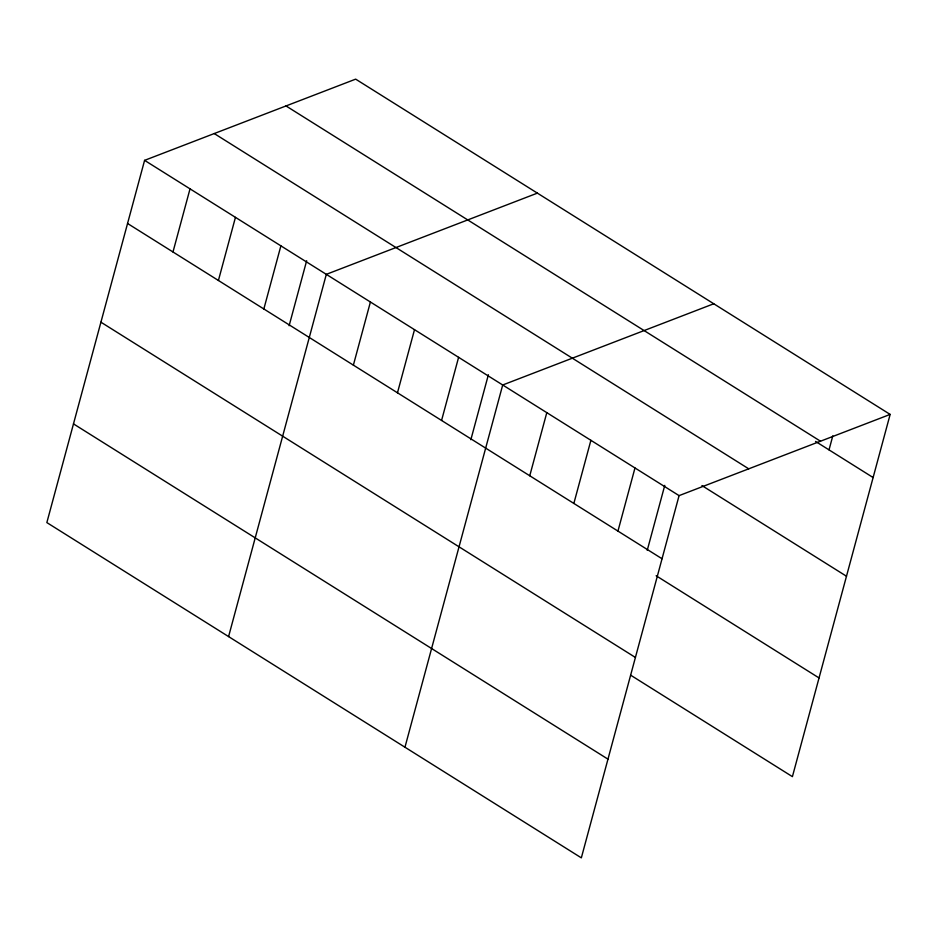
<?xml version="1.0" encoding="UTF-8"?>
<svg xmlns="http://www.w3.org/2000/svg" width="937" height="937" viewBox="0 0 937 937"><rect width="100%" height="100%" fill="white"/><g stroke="black" fill="none" stroke-linecap="round" stroke-linejoin="round"><path stroke-width="1.41" d="M890.15 414.412L355.662 79.141L144.591 160.356L46.85 522.588L581.338 857.859L679.079 495.626L890.15 414.412L792.409 776.644L630.73 675.226M172.982 251.983L190.024 188.852M218.415 280.479L235.456 217.349M263.847 308.976L280.889 245.845M289.123 325.725L306.657 260.744M228.581 636.586L326.322 274.342L537.381 193.127M353.378 365.137L370.408 302.007M397.475 392.802L414.505 329.66M441.573 420.455L458.603 357.325M470.854 439.711L488.388 374.741M404.96 747.222L502.7 384.99L713.771 303.764M529.756 475.773L546.798 412.643M573.854 503.438L590.896 440.308M617.952 531.092L634.981 467.961M647.233 550.347L664.766 485.378M829.022 449.877L832.806 435.846M286.008 105.94L820.496 441.21M815.541 441.421L873.12 477.542M214.245 133.558L748.733 468.828M701.942 485.577L846.486 576.243M144.591 160.356L679.079 495.626M127.561 223.486L662.049 558.757M656.134 575.751L819.043 677.943M100.927 322.187L635.415 657.458M73.484 423.887L607.972 759.157"/></g></svg>
